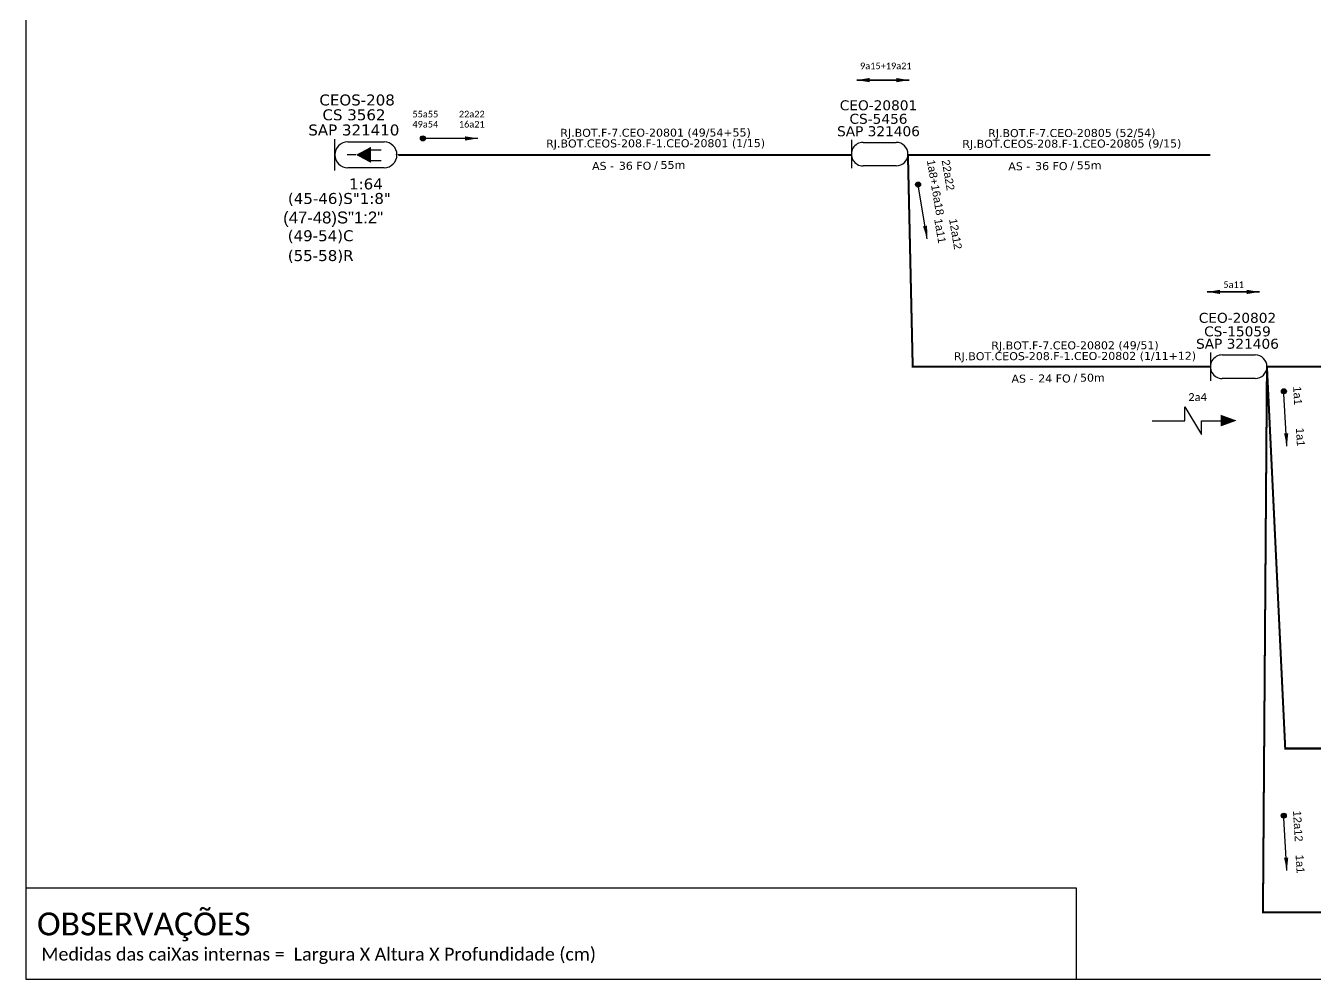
# Model space of a CAD drawing. Extents: x -89 to 1624, y 705 to 1299.
# Drawn here: x -89.3 to 312.2, y 705 to 1002 of the extents above; entities that cross this region are included whole.
import ezdxf
from ezdxf.enums import TextEntityAlignment as Align

# ---------------------------------------------------------------- set-up
doc = ezdxf.new("R2010")
doc.units = 0
for name, color, linetype in [('20.4-CEOS', 1, 'Continuous'), ('20.5-CEO', 1, 'Continuous'), ('CAP a instalar', 1, 'Continuous'), ('SETA', 7, 'Continuous'), ('Seta indicação do cabo', 7, 'Continuous')]:
    doc.layers.add(name, color=color, linetype=linetype)
doc.layers.add('40.1-ETIQUETAS', color=1, linetype='Continuous', lineweight=20)
doc.styles.add('siredit', font='verdana.ttf')
doc.styles.get("Standard").update_dxf_attribs({"font": 'arial.ttf'})
doc.styles.add('WMF-Calibri0', font='calibri.ttf')
doc.dimstyles.new('CC', dxfattribs={"dimtxt": 1, "dimasz": 2, "dimexe": 0.18, "dimexo": 0.0625, "dimgap": 0.09, "dimtad": 0, "dimdec": 0, "dimrnd": 1, "dimzin": 0, "dimdsep": 46, "dimtxsty": 'siredit', "dimblk": 'NONE', "dimcen": 0, "dimse1": 1, "dimse2": 1, "dimsd1": 1, "dimsd2": 1, "dimclrt": 7, "dimadec": 0, "dimazin": 0, "dimtfac": 1, "dimtdec": 0, "dimtofl": 0, "dimtmove": 0, "dimatfit": 3, "dimfxl": 0, "dimtolj": 1, "dimtzin": 0, "dimarcsym": 0})

# ---------------------------------------------------------------- blocks, each defined once
blk = doc.blocks.new('ETIQUETA_RS5F')
at = {"layer": '40.1-ETIQUETAS', "color": 0, "style": 'siredit'}
blk.add_text('/', height=1.5, dxfattribs=at).set_placement((1.579685439575143, -1.954241996242686), align=Align.MIDDLE_RIGHT)
for tag, p in [('ETIQUETA_R_PRIMARIA', (1.21386737562608, 4.104300005361877)), ('ETIQUETA_R_SECUNDARIA', (1.21386737562608, 2.104300005361878)), ('F_ATIVAS/F_MORTAS', (1.142685621933026, -4.244905073340547))]:
    blk.add_attdef(tag, text='', height=1.5, dxfattribs=at).set_placement(p, align=Align.MIDDLE_CENTER)
for tag, p in [('TIPO_CABO', (-6.584823890483393, -2.115119524236789)), ('CAP_CABO', (0.3972908086682878, -2.092994078243819))]:
    blk.add_attdef(tag, text='', height=1.5, dxfattribs=at).set_placement(p, align=Align.MIDDLE_RIGHT)
blk.add_attdef('METROS', text='', height=1.5, dxfattribs=at).set_placement((2.142685621933026, -1.954241996242686), align=Align.MIDDLE_LEFT)
for tag, p in [('FUSÃO_1', (0.8484388594359302, -8.387413705695524)), ('FUSÃO_2', (0.8484388594359302, -10.59879640730355)), ('FUSÃO_3', (0.8484388594359302, -12.93303376395936)), ('FUSÃO_4', (0.8484388594359302, -15.14441639748912)), ('FUSÃO_5', (0.8484388594359302, -17.15864981329581))]:
    blk.add_attdef(tag, text='', height=1.5, dxfattribs=at).set_placement(p, align=Align.CENTER)
blk = doc.blocks.new('CEO_CT_DRT')
at = {"layer": '20.5-CEO', "color": 0}
for p, q in [((-1.556572805790523, 1.26366386849038), (1.800231245210768, 1.263663868485228)), ((1.800231245207015, -1.129532080615818), (-1.556572805794161, -1.129532080610666))]:
    blk.add_line(p, q, dxfattribs=at)
blk.add_lwpolyline([(-2.753170780331715, 1.509864701626281), (-2.753170780336148, -1.375732913765517)], dxfattribs=at)
for centre, start, end in [((-1.556572805792342, 0.06706589393089879), 89.9999999999088, 269.9999999999153), ((1.800231245208835, 0.06706589392574694), 269.9999999999153, 89.9999999999088)]:
    blk.add_arc(centre, 1.196597974541566, start, end, dxfattribs=at)
at = {"layer": '20.5-CEO', "color": 7, "style": 'siredit'}
for tag, p in [('CEO_Nº', (0.1218292197103494, 5.60943270178463)), ('LOCAL', (0.1218292197103494, 4.233558394229366)), ('SAP', (0.1218292197103494, 2.974344253774319)), ('FIBRAS_RESERVA', (0.1218292197103494, -1.940784021336846))]:
    blk.add_attdef(tag, text='', height=1.013760000014873, dxfattribs=at).set_placement(p, align=Align.TOP_CENTER)
blk = doc.blocks.new('_None')
blk = doc.blocks.new('CEOS_RP_CT_DRT')
at = {"layer": '20.4-CEOS', "color": 0}
for p, q in [((-4.53540305195467, 1.193932948174431), (-1.192121196201508, 1.193932948169308)), ((-1.192121196205146, -1.189622502886941), (-4.535403051958308, -1.189622502881817))]:
    blk.add_line(p, q, dxfattribs=at)
for points in [[(-5.727180777477808, -1.434831566566823), (-5.727180777473603, 1.439142011863122)], [(-3.786662383189575, 0.0021552226540644), (-4.59051315805804, 0.0021552226553115)], [(-2.467895913357818, 0.4750304685594743), (-1.452774222781993, 0.4750304685579181)], [(-2.467895913359409, -0.5166387403461278), (-1.452774222783471, -0.5166387403476841)]]:
    blk.add_lwpolyline(points, dxfattribs=at)
blk.add_lwpolyline([(-3.786662383189575, 0.0021552226540644, 0, 1.471254382142577, 0), (-2.40646576975352, 0.0021552226519433, 1.471254382142577, 1.471254382142577, 0)], format="xyseb", dxfattribs=at)
for centre, start, end in [((-4.535403051956489, 0.0021552226552263), 89.9999999999088, 269.9999999999088), ((-1.192121196203327, 0.0021552226501028), 269.9999999999088, 89.9999999999088)]:
    blk.add_arc(centre, 1.191777725519198, start, end, dxfattribs=at)
at = {"layer": '20.4-CEOS', "color": 7, "style": 'siredit'}
for tag, p in [('Nº_DA_CEOS', (-2.863762124081898, 5.595917801463521)), ('LOCAL', (-2.863762124081898, 4.242648332013449)), ('SAP', (-2.863762124081898, 2.776606380734969)), ('RACIO_SPLITAGEM', (-2.863762124081898, -1.884655211951627)), ('FIBRAS_SPLITTER', (-2.863762124081898, -3.576242074805121)), ('FIBRAS_TOP_C', (-2.863762124081898, -5.080238687836014)), ('RESERVA_FINAIS', (-2.863762124081898, -6.39223573701183))]:
    blk.add_attdef(tag, text='', height=1.009676276197057, dxfattribs=at).set_placement(p, align=Align.TOP_CENTER)

msp = doc.modelspace()

# ---------------------------------------------------------------- hatches: boundary and pattern name
at = {"layer": 'Seta indicação do cabo'}
h = msp.add_hatch(color=7, dxfattribs=at)
h.dxf.hatch_style = 1
h.paths.add_polyline_path([(35.1273583271963, 966.93473357622, 1), (33.56183573033337, 966.93473357622, 1)])
h = msp.add_hatch(color=7, dxfattribs=at)
h.dxf.hatch_style = 1
h.paths.add_polyline_path([(189.3218268316936, 952.5726802658924, 1), (187.7563042348307, 952.5726802658924, 1)])
h = msp.add_hatch(color=7, dxfattribs=at)
h.dxf.hatch_style = 1
h.paths.add_polyline_path([(303.210861947808, 888.1634332098688, 1), (301.6453393509451, 888.1634332098688, 1)])
h = msp.add_hatch(color=7, dxfattribs=at)
h.dxf.hatch_style = 1
h.paths.add_polyline_path([(303.1822514944255, 755.9754165024838, 1), (301.6167288975626, 755.9754165024838, 1)])

# ---------------------------------------------------------------- linework, layer by layer
msp.add_lwpolyline([(-89.31730141181794, 705.0231007270784), (749.2471410042413, 705.0231007270775), (749.2471410042413, 1299.023100727077), (-89.31730141181794, 1299.023100727078), (-89.31730141181794, 705.0231007270784)])
at = {"color": 7}
for points in [[(271.6455908260996, 879.0008268518527), (271.6455908260996, 883.3401435733799), (276.8295006505923, 874.6710231701841), (276.8347818359016, 879.0008268518527)], [(-89.2444541728114, 733.4999999999999), (237.713941826139, 733.5), (237.713941826139, 705.0231007270786)]]:
    msp.add_lwpolyline(points, dxfattribs=at)
at = {"layer": 'CAP a instalar', "color": 7, "ltscale": 5, "const_width": 0.625}
for points in [[(26.27287803137915, 961.8177605882343), (26.27287747676928, 961.8177619092935), (70.96772336578033, 961.8111615399271)], [(26.27287747676928, 961.8111615399271), (26.27393532383394, 961.8111615399271)], [(70.96772336578033, 961.8111615399271), (167.7798471948317, 961.8071270669084)], [(185.3745534754362, 961.8064446127396), (279.5563176909873, 961.8025197552747)], [(185.3745534754362, 961.8064446127396), (186.8592468202824, 895.8297743259068), (279.5550042877239, 895.8297754109249)], [(391.4075228698621, 725.9081240531509), (295.9226502690053, 725.9081240531509), (297.1643792879786, 895.8297743259068)], [(297.1643792879786, 895.8297743259068), (391.3374741393181, 895.8297754109249)], [(395.9075228698621, 776.8924541077035), (302.8588407284315, 776.8924541077035), (297.1643792879786, 895.8297743259068)]]:
    msp.add_lwpolyline(points, dxfattribs=at)
at = {"layer": 'SETA', "color": 7}
for points in [[(261.4682729491487, 879.0008268518527), (271.6455908260996, 879.0008268518527)], [(276.8347818359016, 879.0008268518527), (284.6662366075961, 879.0008268518527)]]:
    msp.add_lwpolyline(points, dxfattribs=at)
msp.add_solid([(282.8045819290473, 880.8354724727837), (287.7486864052535, 879.036535247837), (282.8045819290473, 877.2375980228721)], dxfattribs=at)
at = {"layer": 'Seta indicação do cabo', "color": 7}
for centre, radius in [((34.34459702876484, 966.93473357622), 0.7827612984314669), ((188.5390655332621, 952.5726802658924), 0.7827612984314668), ((302.4281006493766, 888.1634332098688), 0.7827612984314668), ((302.3994901959941, 755.9754165024838), 0.7827612984314669)]:
    msp.add_circle(centre, radius, dxfattribs=at)

# ---------------------------------------------------------------- block references
at = {"layer": '20.4-CEOS', "color": 7}
ref = msp.add_blockref('CEOS_RP_CT_DRT', (26.27404355240833, 961.81048242322), dxfattribs=dict(at, xscale=3.377602808177471, yscale=3.377602808177471, zscale=3.377602808177471))
ref.add_attrib('Nº_DA_CEOS', 'CEOS-208', dxfattribs={"color": 7, "height": 3.410285417576563, "style": 'siredit'}).set_placement((13.85386580105296, 980.619791415535), align=Align.TOP_CENTER)
ref.add_attrib('LOCAL', 'CS 3562', dxfattribs={"color": 7, "height": 3.410285417576563, "style": 'siredit'}).set_placement((12.88376262019119, 975.9986478119904), align=Align.TOP_CENTER)
ref.add_attrib('SAP', 'SAP 321410', dxfattribs={"color": 7, "height": 3.410285417576563, "style": 'siredit'}).set_placement((12.83188627966774, 971.2738983730455), align=Align.TOP_CENTER)
ref.add_attrib('RACIO_SPLITAGEM', '1:64', dxfattribs={"color": 7, "height": 3.410285417576563, "style": 'siredit'}).set_placement((16.60139256015646, 954.4598066297681), align=Align.TOP_CENTER)
ref.add_attrib('FIBRAS_SPLITTER', '(45-46)S"1:8"           ', dxfattribs={"color": 7, "height": 3.410285417576563, "style": 'siredit'}).set_placement((16.50747518291791, 949.9394489933316), align=Align.TOP_CENTER)
ref.add_attrib('FIBRAS_TOP_C', ' (49-54)C                    ', dxfattribs={"color": 7, "height": 3.410285417576563, "style": 'siredit'}).set_placement((16.62690143611508, 938.3290752479247), align=Align.TOP_CENTER)
ref.add_attrib('RESERVA_FINAIS', '(55-58)R                 ', dxfattribs={"color": 7, "height": 3.410285417576563, "style": 'siredit'}).set_placement((15.15306015290298, 932.1443167829862), align=Align.TOP_CENTER)
ref = msp.add_blockref('CEO_CT_DRT', (176.2041199382456, 961.8331309066311), dxfattribs=dict(at, xscale=3.062499999999996, yscale=3.062499999999996, zscale=3.062499999999996, rotation=359.9999964697354))
ref.add_attrib('CEO_Nº', 'CEO-20801', dxfattribs={"layer": '20.5-CEO', "color": 7, "height": 3.104640000045549, "rotation": 359.9999964697329, "style": 'siredit'}).set_placement((176.2041209840627, 978.8066271535322), align=Align.TOP_CENTER)
ref.add_attrib('LOCAL', 'CS-5456', dxfattribs={"layer": '20.5-CEO', "color": 7, "height": 3.104640000045549, "rotation": 359.9999964697329, "style": 'siredit'}).set_placement((176.2041207244383, 974.5930120866492), align=Align.TOP_CENTER)
ref.add_attrib('SAP', 'SAP 321406', dxfattribs={"layer": '20.5-CEO', "color": 7, "height": 3.104640000045549, "rotation": 359.9999964697329, "style": 'siredit'}).set_placement((176.2041204868383, 970.7366687815015), align=Align.TOP_CENTER)
ref = msp.add_blockref('CEO_CT_DRT', (287.9865897898399, 895.624385591253), dxfattribs=dict(at, xscale=3.062499999999996, yscale=3.062499999999996, zscale=3.062499999999996, rotation=359.9999964697354))
ref.add_attrib('CEO_Nº', 'CEO-20802', dxfattribs={"layer": '20.5-CEO', "color": 7, "height": 3.104640000045549, "rotation": 359.9999964697329, "style": 'siredit'}).set_placement((287.9865908356569, 912.5978818381523), align=Align.TOP_CENTER)
ref.add_attrib('LOCAL', 'CS-15059', dxfattribs={"layer": '20.5-CEO', "color": 7, "height": 3.104640000045549, "rotation": 359.9999964697329, "style": 'siredit'}).set_placement((287.9865905760362, 908.3842667712693), align=Align.TOP_CENTER)
ref.add_attrib('SAP', 'SAP 321406', dxfattribs={"layer": '20.5-CEO', "color": 7, "height": 3.104640000045549, "rotation": 359.9999964697329, "style": 'siredit'}).set_placement((287.9865903384325, 904.5279234661216), align=Align.TOP_CENTER)
at = {"layer": '40.1-ETIQUETAS', "color": 7}
ref = msp.add_blockref('ETIQUETA_RS5F', (104.8421946255849, 961.9104165162375), dxfattribs=dict(at, xscale=1.661968302030009, yscale=1.661968302030009, zscale=1.661968302030009, rotation=0.1179917413874846))
ref.add_attrib('ETIQUETA_R_PRIMARIA', 'RJ.BOT.F-7.CEO-20801 (49/54+55)', dxfattribs={"color": 0, "height": 2.492952453045013, "rotation": 0.1179917413892232, "style": 'siredit'}).set_placement((106.794560368181, 968.7356680903436), align=Align.MIDDLE_CENTER)
ref.add_attrib('ETIQUETA_R_SECUNDARIA', 'RJ.BOT.CEOS-208.F-1.CEO-20801 (1/15)', dxfattribs={"color": 0, "height": 2.492952453045013, "rotation": 0.1179917413892232, "style": 'siredit'}).set_placement((106.8014054934947, 965.4117385345185), align=Align.MIDDLE_CENTER)
ref.add_attrib('TIPO_CABO', 'AS -', dxfattribs={"color": 0, "height": 2.492952453045013, "rotation": 0.1179917413892232, "style": 'siredit'}).set_placement((93.85469652314077, 958.3725203835788), align=Align.MIDDLE_RIGHT)
ref.add_attrib('CAP_CABO', '36 FO', dxfattribs={"color": 0, "height": 2.492952453045013, "rotation": 0.1179917413892232, "style": 'siredit'}).set_placement((105.4586495027443, 958.4331888205675), align=Align.MIDDLE_RIGHT)
ref.add_attrib('METROS', '55m', dxfattribs={"color": 0, "height": 2.492952453045013, "rotation": 0.1179917413892232, "style": 'siredit'}).set_placement((108.3589593182414, 958.6697636168287), align=Align.MIDDLE_LEFT)
ref = msp.add_blockref('ETIQUETA_RS5F', (234.4466082932686, 961.807705296666), dxfattribs=dict(at, xscale=1.661968302030009, yscale=1.661968302030009, zscale=1.661968302030009, rotation=0.1179917413874845))
ref.add_attrib('ETIQUETA_R_PRIMARIA', 'RJ.BOT.F-7.CEO-20805 (52/54)', dxfattribs={"color": 0, "height": 2.492952453045013, "rotation": 0.1179917413892232, "style": 'siredit'}).set_placement((236.3989740358575, 968.632956870772), align=Align.MIDDLE_CENTER)
ref.add_attrib('ETIQUETA_R_SECUNDARIA', 'RJ.BOT.CEOS-208.F-1.CEO-20805 (9/15)', dxfattribs={"color": 0, "height": 2.492952453045013, "rotation": 0.1179917413892232, "style": 'siredit'}).set_placement((236.4058191611784, 965.3090273149469), align=Align.MIDDLE_CENTER)
ref.add_attrib('TIPO_CABO', 'AS -', dxfattribs={"color": 0, "height": 2.492952453045013, "rotation": 0.1179917413892232, "style": 'siredit'}).set_placement((223.4591101908245, 958.2698091640091), align=Align.MIDDLE_RIGHT)
ref.add_attrib('CAP_CABO', '36 FO', dxfattribs={"color": 0, "height": 2.492952453045013, "rotation": 0.1179917413892232, "style": 'siredit'}).set_placement((235.0630631704244, 958.3304776009959), align=Align.MIDDLE_RIGHT)
ref.add_attrib('METROS', '55m', dxfattribs={"color": 0, "height": 2.492952453045013, "rotation": 0.1179917413892232, "style": 'siredit'}).set_placement((237.9633729859288, 958.5670523972572), align=Align.MIDDLE_LEFT)
ref = msp.add_blockref('ETIQUETA_RS5F', (235.4399330071119, 895.6486351871649), dxfattribs=dict(at, xscale=1.661968302030009, yscale=1.661968302030009, zscale=1.661968302030009, rotation=0.1179917413874845))
ref.add_attrib('ETIQUETA_R_PRIMARIA', 'RJ.BOT.F-7.CEO-20802 (49/51)', dxfattribs={"color": 0, "height": 2.492952453045013, "rotation": 0.1179917413892232, "style": 'siredit'}).set_placement((237.3922987497008, 902.4738867612673), align=Align.MIDDLE_CENTER)
ref.add_attrib('ETIQUETA_R_SECUNDARIA', 'RJ.BOT.CEOS-208.F-1.CEO-20802 (1/11+12)', dxfattribs={"color": 0, "height": 2.492952453045013, "rotation": 0.1179917413892232, "style": 'siredit'}).set_placement((237.3991438750218, 899.1499572054458), align=Align.MIDDLE_CENTER)
ref.add_attrib('TIPO_CABO', 'AS -', dxfattribs={"color": 0, "height": 2.492952453045013, "rotation": 0.1179917413892232, "style": 'siredit'}).set_placement((224.4524349046678, 892.1107390545044), align=Align.MIDDLE_RIGHT)
ref.add_attrib('CAP_CABO', '24 FO', dxfattribs={"color": 0, "height": 2.492952453045013, "rotation": 0.1179917413892232, "style": 'siredit'}).set_placement((236.0563878842677, 892.1714074914912), align=Align.MIDDLE_RIGHT)
ref.add_attrib('METROS', '50m', dxfattribs={"color": 0, "height": 2.492952453045013, "rotation": 0.1179917413892232, "style": 'siredit'}).set_placement((238.9566976997685, 892.4079822877525), align=Align.MIDDLE_LEFT)

# ---------------------------------------------------------------- texts
at = {"color": 7, "style": 'WMF-Calibri0'}
msp.add_text('OBSERVAÇÕES', height=7.1308062992126, dxfattribs=at).set_placement((-85.8298051968336, 718.6721704748926))
at = {"color": 7, "char_height": 2.0599365234375, "width": 34.82499891660008, "attachment_point": 5}
for s, insert in [('\\C7;\\fCalibri|b0|i0|c0|p34;9a15+19a21', (178.4888771400856, 989.5165289730617)), ('\\C7;\\fCalibri|b0|i0|c0|p34;49a54', (35.09424633298295, 971.3483551736922)), ('\\C7;\\fCalibri|b0|i0|c0|p34;55a55', (35.09424633298295, 974.4968612916241)), ('\\C7;\\fCalibri|b0|i0|c0|p34;22a22', (49.56420818130027, 974.4968612916241)), ('\\C7;\\fCalibri|b0|i0|c0|p34;16a21', (49.56420818130027, 971.3483551736922)), ('\\C7;\\fCalibri|b0|i0|c0|p34;5a11', (286.7939265085643, 921.3967331507597))]:
    msp.add_mtext(s, dxfattribs=dict(at, insert=insert))
at = {"color": 7, "attachment_point": 1}
for s, insert, char_height, width, rotation in [('1a8+16a18', (193.6944255403123, 960.4871484008077), 2.4925, 4.036046559050988, 279.74789887022695), ('22a22', (198.3245815960963, 960.4871484008077), 2.4925, 4.036046559050988, 279.74789887022695), ('1a11', (195.9955031794871, 942.1622392849972), 2.4925, 4.036046559050988, 279.74789887022695), ('12a12', (200.6256592352674, 942.1622392849972), 2.4925, 4.036046559050988, 279.74789887022695), ('\\fCalibri|b0|i0|c0|p34;2a4', (272.655654773951, 887.6037794632471), 2.492499999999999, 68.42830783583891, 0.24619927250800683), ('1a1', (307.7977521769226, 889.803831080681), 2.4925, 4.036046559050987, 273.4000374123511), ('1a1', (308.6714547131869, 876.8455041258353), 2.4925, 4.036046559050987, 273.4000374123511), ('12a12', (307.7669320676341, 757.6230300665179), 2.4925, 4.036046559050988, 273.47704683950235), ('1a1', (308.5715524933057, 743.8787270846483), 2.4925, 4.036046559050988, 273.47704683950235)]:
    msp.add_mtext(s, dxfattribs=dict(at, insert=insert, char_height=char_height, width=width, rotation=rotation))
at = {"color": 7, "insert": (-84.47505170544855, 714.8309225608609), "char_height": 4, "width": 658.8433962452757, "attachment_point": 1, "style": 'WMF-Calibri0'}
msp.add_mtext('Medidas das caiXas internas =  Largura X Altura X Profundidade (cm)', dxfattribs=at)
at = {"layer": '20.4-CEOS', "color": 7, "insert": (-9.163035333263906, 944.162696442691), "char_height": 3.715363088992501, "width": 62.67679844501557, "attachment_point": 1}
msp.add_mtext('(47-48)S"1:2"           ', dxfattribs=at)

# ---------------------------------------------------------------- leaders
at = {"layer": 'Seta indicação do cabo', "color": 7}
for points in [[(185.7379213892909, 985.1029073755876), (169.4172940387271, 985.1029073755876)], [(169.4172940387271, 985.1029073755876), (185.7379213892873, 985.1029073755876)], [(51.44798567775615, 966.93473357622), (35.12735832719591, 966.93473357622)], [(191.3716642587556, 935.7054846561064), (188.668703507456, 951.800728683233)], [(294.8857597857077, 919.1262370887584), (278.5651324351475, 919.1262370887584)], [(278.5651324351475, 919.1262370887584), (294.8857597857041, 919.1262370887584)], [(303.3784183539547, 871.0864662795616), (302.4715933124753, 887.3818811395763)], [(303.3727596410713, 738.8997422883945), (302.4440332786653, 755.1939235952173)]]:
    msp.add_leader(points, dimstyle='CC', override={"dimasz": 4}, dxfattribs=at)

doc.saveas('drawing.dxf')
